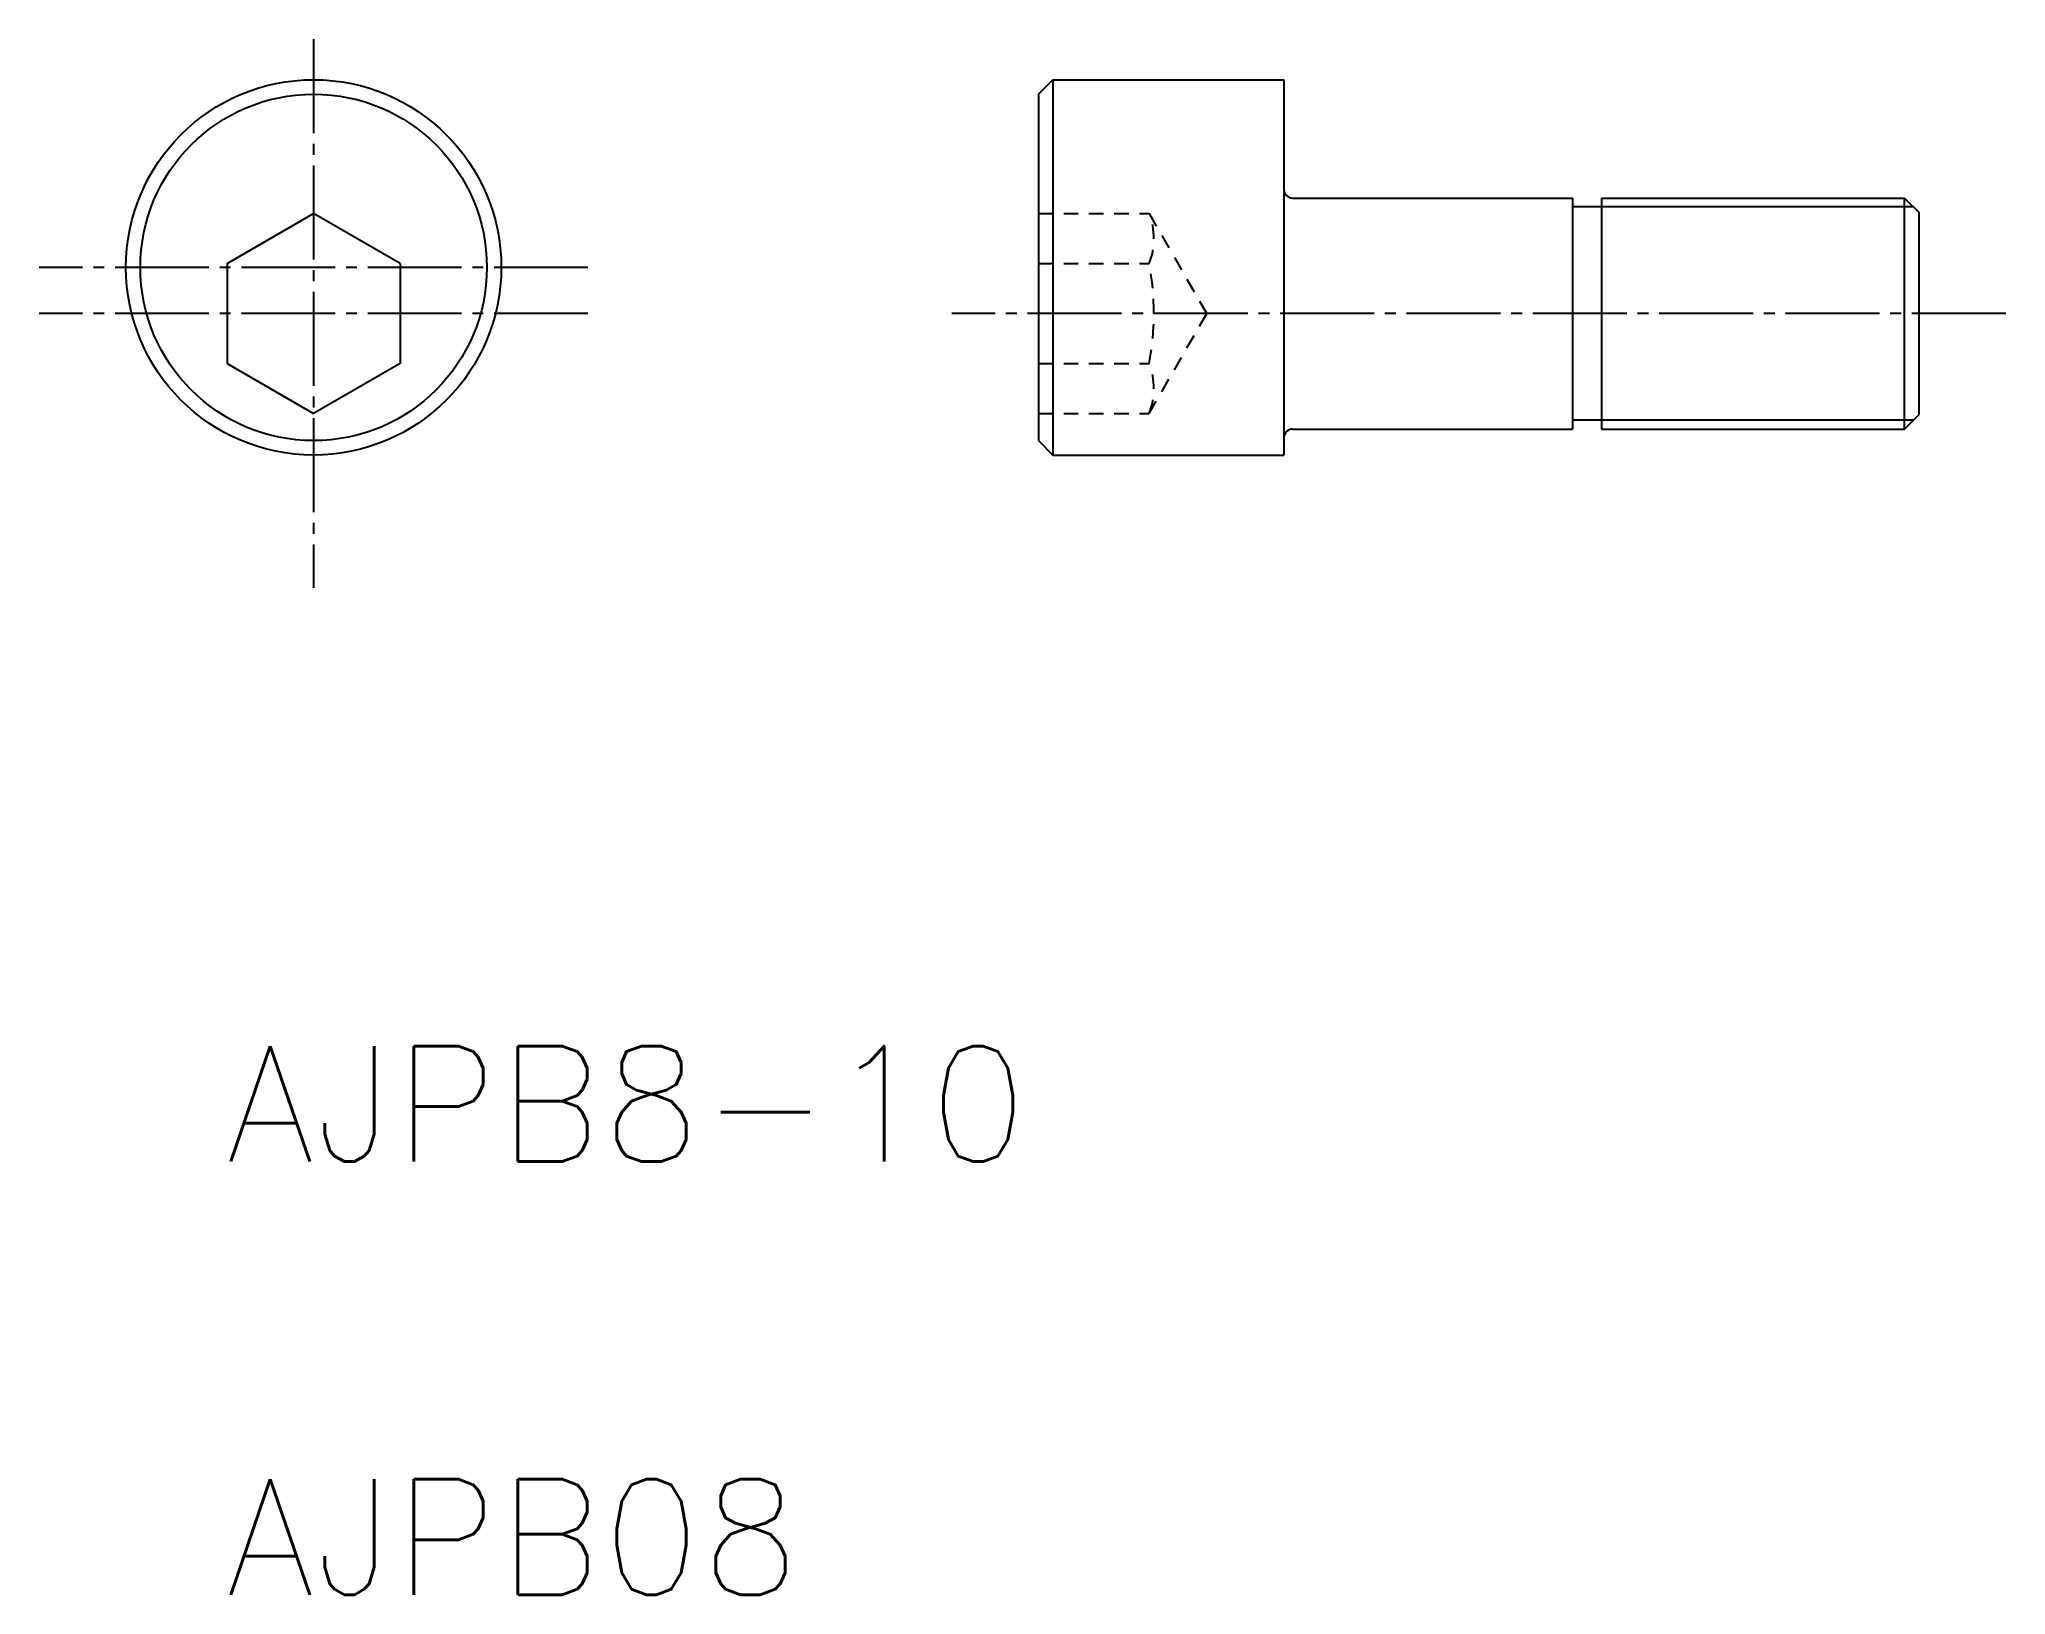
# Model space of a CAD drawing. Extents: x 105.7 to 173.8, y 46.8 to 100.7.
import ezdxf

# ---------------------------------------------------------------- set-up
doc = ezdxf.new("R2010")
doc.units = 0
doc.header["$LTSCALE"] = 0.25
doc.linetypes.add('CENTER', pattern=[17.5, 13, -1.5, 1.5, -1.5])
doc.linetypes.add('DASHED', pattern=[3.5, 2, -1.5])
doc.layers.get('0').update_dxf_attribs({"linetype": 'CONTINUOUS'})
doc.layers.add('CENTER', color=1, linetype='CENTER')
doc.styles.get("Standard").update_dxf_attribs({"font": 'txt.shx'})

msp = doc.modelspace()

# ---------------------------------------------------------------- linework, layer by layer
at = {"color": 7, "linetype": 'CONTINUOUS'}
for p, q in [((140.35, 98.757), (140.85, 99.257)), ((140.35, 98.757), (140.35, 86.757)), ((140.85, 99.257), (140.85, 86.257)), ((140.85, 99.257), (148.85, 99.257)), ((148.85, 99.257), (148.85, 97.057)), ((148.85, 97.057), (148.85, 88.457)), ((149.15, 95.157), (158.85, 95.157)), ((158.85, 95.157), (158.85, 87.157)), ((159.85, 94.851), (158.85, 94.851)), ((159.85, 95.157), (170.35, 95.157)), ((159.85, 95.157), (159.85, 87.157)), ((170.35, 95.157), (170.85, 94.657)), ((170.35, 87.157), (170.35, 95.157)), ((112.245, 92.889), (115.245, 94.621)), ((118.245, 92.889), (115.245, 94.621)), ((170.85, 87.657), (170.85, 94.657)), ((112.245, 92.889), (112.245, 89.425)), ((118.245, 92.889), (118.245, 89.425)), ((112.245, 89.425), (115.245, 87.693)), ((118.245, 89.425), (115.245, 87.693)), ((148.85, 88.457), (148.85, 86.257)), ((159.85, 87.464), (158.85, 87.464)), ((170.35, 87.157), (170.85, 87.657)), ((140.35, 86.757), (140.85, 86.257)), ((149.15, 87.157), (158.85, 87.157)), ((159.85, 87.157), (170.35, 87.157)), ((140.85, 86.257), (148.85, 86.257))]:
    msp.add_line(p, q, dxfattribs=at)
at = {"color": 3}
for p, q in [((170.656, 94.851), (159.85, 94.851)), ((170.656, 87.464), (159.85, 87.464))]:
    msp.add_line(p, q, dxfattribs=at)
at = {"color": 3, "linetype": 'DASHED'}
for p, q in [((140.35, 94.621), (144.181, 94.621)), ((144.181, 94.621), (146.181, 91.157)), ((140.35, 92.889), (144.181, 92.889)), ((144.181, 87.693), (146.181, 91.157)), ((140.35, 89.425), (144.181, 89.425)), ((140.35, 87.693), (144.181, 87.693))]:
    msp.add_line(p, q, dxfattribs=at)
at = {"color": 7, "linetype": 'CONTINUOUS'}
for radius in [6.5, 6]:
    msp.add_circle((115.245, 92.757), radius, dxfattribs=at)
for centre, start, end in [((149.15, 95.457), 180, 270), ((149.15, 86.857), 90, 180)]:
    msp.add_arc(centre, 0.3, start, end, dxfattribs=at)
at = {"color": 3, "linetype": 'DASHED'}
for centre, radius, start, end in [((142.036, 93.755), 2.313, 338.01264, 21.98736), ((135.35, 91.157), 9, 348.9042, 11.0958), ((142.036, 88.559), 2.313, 338.01264, 21.98736)]:
    msp.add_arc(centre, radius, start, end, dxfattribs=at)
at = {"layer": 'CENTER', "color": 1, "linetype": 'CENTER'}
for p, q in [((115.245, 100.657), (115.245, 81.657)), ((124.745, 92.757), (105.745, 92.757)), ((124.745, 91.157), (105.745, 91.157)), ((173.85, 91.157), (137.35, 91.157))]:
    msp.add_line(p, q, dxfattribs=at)

# ---------------------------------------------------------------- texts
for s, p in [('AJPB8-10', (112.201, 61.782)), ('AJPB08', (112.201, 46.782))]:
    msp.add_text(s, height=4).set_placement(p)

doc.saveas('drawing.dxf')
